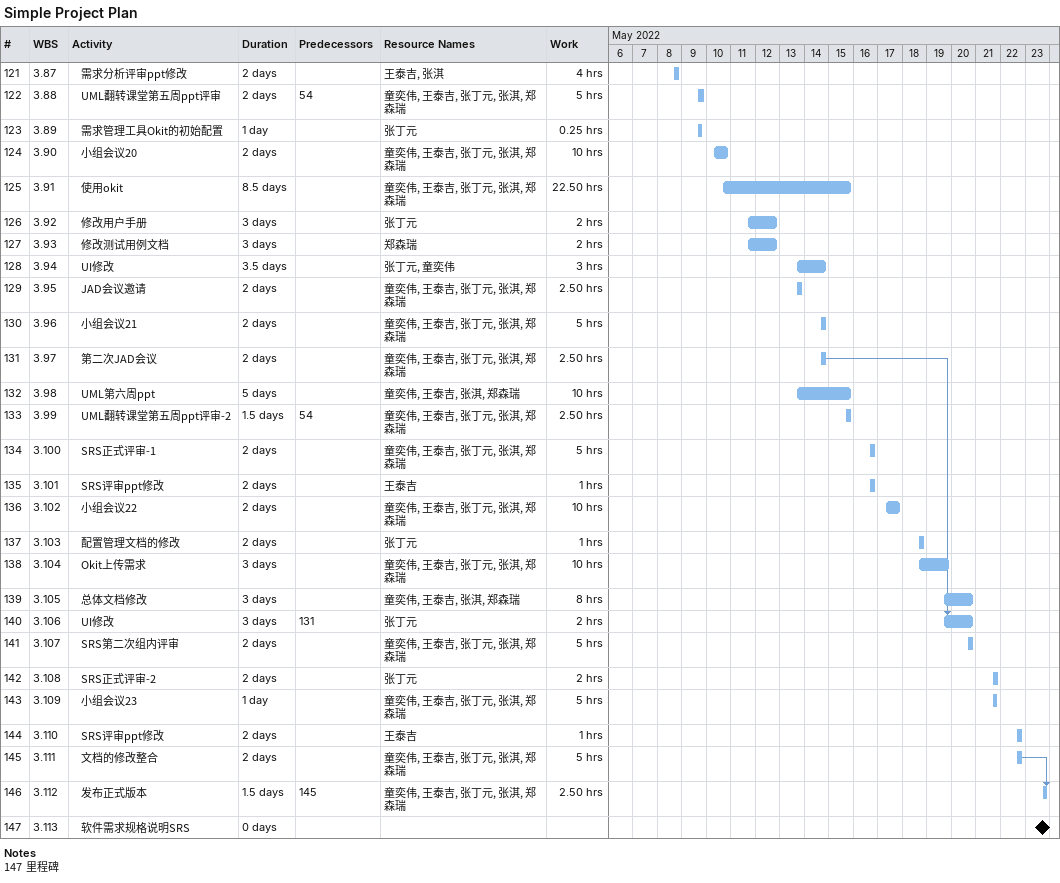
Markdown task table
Simple Project Plan

| ID | WBS | Task | Duration | Start | Finish | Predecessors | Resources | Work (h) |
|---|---|---|---|---|---|---|---|---|
| 121 | 3.87 | 需求分析评审ppt修改 | 2d | 2022-05-08 | 2022-05-08 |  | 王泰吉, 张淇 | 4 |
| 122 | 3.88 | UML翻转课堂第五周ppt评审 | 2d | 2022-05-09 | 2022-05-09 | 54 | 童奕伟, 王泰吉, 张丁元, 张淇, 郑森瑞 | 5 |
| 123 | 3.89 | 需求管理工具Okit的初始配置 | 1d | 2022-05-09 | 2022-05-09 |  | 张丁元 | 0.25 |
| 124 | 3.90 | 小组会议20 | 2d | 2022-05-10 | 2022-05-10 |  | 童奕伟, 王泰吉, 张丁元, 张淇, 郑森瑞 | 10 |
| 125 | 3.91 | 使用okit | 8.5d | 2022-05-10 | 2022-05-15 |  | 童奕伟, 王泰吉, 张丁元, 张淇, 郑森瑞 | 22.50 |
| 126 | 3.92 | 修改用户手册 | 3d | 2022-05-11 | 2022-05-12 |  | 张丁元 | 2 |
| 127 | 3.93 | 修改测试用例文档 | 3d | 2022-05-11 | 2022-05-12 |  | 郑森瑞 | 2 |
| 128 | 3.94 | UI修改 | 3.5d | 2022-05-13 | 2022-05-14 |  | 张丁元, 童奕伟 | 3 |
| 129 | 3.95 | JAD会议邀请 | 2d | 2022-05-13 | 2022-05-13 |  | 童奕伟, 王泰吉, 张丁元, 张淇, 郑森瑞 | 2.50 |
| 130 | 3.96 | 小组会议21 | 2d | 2022-05-14 | 2022-05-14 |  | 童奕伟, 王泰吉, 张丁元, 张淇, 郑森瑞 | 5 |
| 131 | 3.97 | 第二次JAD会议 | 2d | 2022-05-14 | 2022-05-14 |  | 童奕伟, 王泰吉, 张丁元, 张淇, 郑森瑞 | 2.50 |
| 132 | 3.98 | UML第六周ppt | 5d | 2022-05-13 | 2022-05-15 |  | 童奕伟, 王泰吉, 张淇, 郑森瑞 | 10 |
| 133 | 3.99 | UML翻转课堂第五周ppt评审-2 | 1.5d | 2022-05-15 | 2022-05-15 | 54 | 童奕伟, 王泰吉, 张丁元, 张淇, 郑森瑞 | 2.50 |
| 134 | 3.100 | SRS正式评审-1 | 2d | 2022-05-16 | 2022-05-16 |  | 童奕伟, 王泰吉, 张丁元, 张淇, 郑森瑞 | 5 |
| 135 | 3.101 | SRS评审ppt修改 | 2d | 2022-05-16 | 2022-05-16 |  | 王泰吉 | 1 |
| 136 | 3.102 | 小组会议22 | 2d | 2022-05-17 | 2022-05-17 |  | 童奕伟, 王泰吉, 张丁元, 张淇, 郑森瑞 | 10 |
| 137 | 3.103 | 配置管理文档的修改 | 2d | 2022-05-18 | 2022-05-18 |  | 张丁元 | 1 |
| 138 | 3.104 | Okit上传需求 | 3d | 2022-05-18 | 2022-05-19 |  | 童奕伟, 王泰吉, 张丁元, 张淇, 郑森瑞 | 10 |
| 139 | 3.105 | 总体文档修改 | 3d | 2022-05-19 | 2022-05-20 |  | 童奕伟, 王泰吉, 张淇, 郑森瑞 | 8 |
| 140 | 3.106 | UI修改 | 3d | 2022-05-19 | 2022-05-20 | 131 | 张丁元 | 2 |
| 141 | 3.107 | SRS第二次组内评审 | 2d | 2022-05-20 | 2022-05-20 |  | 童奕伟, 王泰吉, 张丁元, 张淇, 郑森瑞 | 5 |
| 142 | 3.108 | SRS正式评审-2 | 2d | 2022-05-21 | 2022-05-21 |  | 张丁元 | 2 |
| 143 | 3.109 | 小组会议23 | 1d | 2022-05-21 | 2022-05-21 |  | 童奕伟, 王泰吉, 张丁元, 张淇, 郑森瑞 | 5 |
| 144 | 3.110 | SRS评审ppt修改 | 2d | 2022-05-22 | 2022-05-22 |  | 王泰吉 | 1 |
| 145 | 3.111 | 文档的修改整合 | 2d | 2022-05-22 | 2022-05-22 |  | 童奕伟, 王泰吉, 张丁元, 张淇, 郑森瑞 | 5 |
| 146 | 3.112 | 发布正式版本 | 1.5d | 2022-05-23 | 2022-05-23 | 145 | 童奕伟, 王泰吉, 张丁元, 张淇, 郑森瑞 | 2.50 |
| 147 | 3.113 | 软件需求规格说明SRS | 0d | 2022-05-23 | 2022-05-23 |  |  |  |

Notes
- 147: 里程碑
